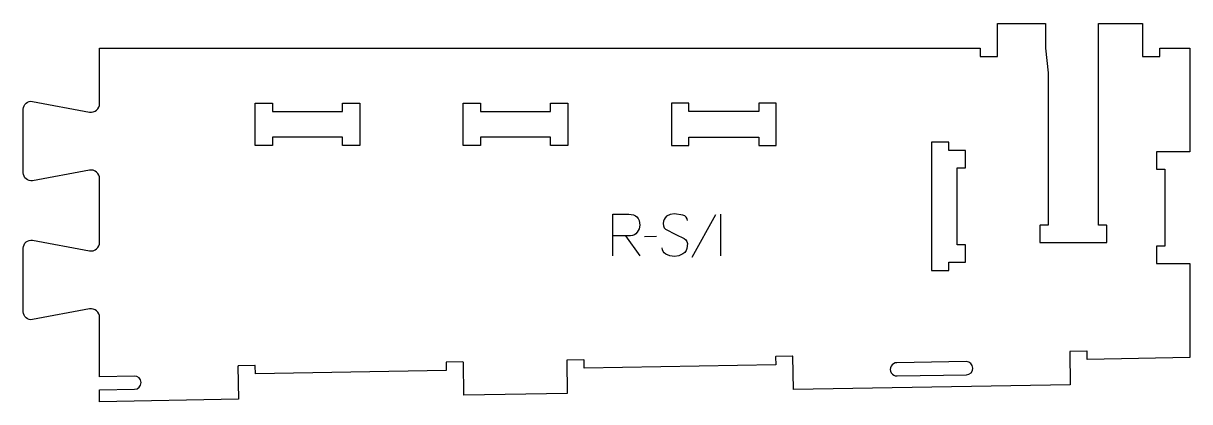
# Model space of a CAD drawing. Header units: millimetres. Extents: x -422 to 419, y -135 to 138.
import ezdxf

# ---------------------------------------------------------------- set-up
doc = ezdxf.new("R2010")
doc.units = ezdxf.units.MM
for name, color, linetype, true_color in [('1_ANYTOOL_1MMDEEP_LABELS_S', 2, 'Continuous', 0xffff00), ('3_ANYTOOL_CUTTHROUGH_INSID', 4, 'Continuous', 0x00ffff), ('4_ANYTOOL_CUTTHROUGH_OUTSI', 5, 'Continuous', 0x0000ff)]:
    doc.layers.add(name, color=color, linetype=linetype, true_color=true_color)

msp = doc.modelspace()

# ---------------------------------------------------------------- linework, layer by layer
at = {"layer": '1_ANYTOOL_1MMDEEP_LABELS_S'}
for p, q in [((80.53, 0), (80.53, -30)), ((77.01, -0.47), (59.83, -31.24)), ((12, -15.56), (22.46, -30.04)), ((34.46, -16.11), (25.67, -16.2))]:
    msp.add_line(p, q, dxfattribs=at)
for points in [[(3, -30), (3, 0), (14.36, 0), (17.84, -0.49), (19.21, -1.1), (20.34, -1.96), (21.21, -3.06), (21.83, -4.41), (22.33, -7.84), (21.88, -10.55), (20.53, -13.03), (19.57, -14.07), (18.46, -14.82), (17.19, -15.29), (15.77, -15.47), (14.01, -15.56), (12, -15.56), (3.04, -15.56)], [(56.7, -4.59), (56.49, -3.2), (55.87, -2.07), (54.84, -1.2), (53.4, -0.6), (47.31, 0.34), (44.35, -0.12), (41.7, -1.5), (40.61, -2.5), (39.84, -3.7), (39.37, -5.09), (39.21, -6.69), (39.39, -8.3), (39.92, -9.69), (40.81, -10.83), (48.21, -14.57), (54.26, -17.49), (55.42, -18.47), (56.21, -19.7), (56.62, -21.19), (56.35, -24.67), (55.71, -26.19), (54.76, -27.46), (53.49, -28.5), (50.5, -29.86), (47.27, -30.34), (44.11, -29.98), (41.23, -28.8), (40.03, -27.91), (39.17, -26.84), (38.66, -25.58), (38.49, -24.13)]]:
    msp.add_lwpolyline(points, dxfattribs=at)
at = {"layer": '3_ANYTOOL_CUTTHROUGH_INSID'}
for points in [[(-191.89, 74.03), (-191.89, 80.03), (-179.39, 80.03), (-179.39, 49.53), (-191.89, 49.53), (-191.89, 55.53), (-242.39, 55.53), (-242.39, 49.53), (-254.89, 49.53), (-254.89, 80.03), (-242.39, 80.03), (-242.39, 74.03)], [(-92.39, 55.53), (-92.39, 49.53), (-104.89, 49.53), (-104.89, 80.03), (-92.39, 80.03), (-92.39, 74.03), (-41.89, 74.03), (-41.89, 80.03), (-29.39, 80.03), (-29.39, 49.53), (-41.89, 49.53), (-41.89, 55.53)], [(57.61, 74.03), (57.61, 80.03), (45.11, 80.03), (45.11, 49.53), (57.61, 49.53), (57.61, 55.53), (108.11, 55.53), (108.11, 49.53), (120.61, 49.53), (120.61, 80.03), (108.11, 80.03), (108.11, 74.03)], [(245.11, -40.55), (245.11, -34.55), (257.11, -34.55), (257.11, -22.05), (251.11, -22.05), (251.11, 33.45), (257.11, 33.45), (257.11, 45.95), (245.11, 45.95), (245.11, 51.95), (232.61, 51.95), (232.61, -40.55)]]:
    msp.add_lwpolyline(points, close=True, dxfattribs=at)
msp.add_lwpolyline([(207.72, -116.47), (257.71, -115.63, 1), (257.55, -106.13), (207.56, -106.97, 1)], format="xyb", close=True, dxfattribs=at)
at = {"layer": '4_ANYTOOL_CUTTHROUGH_OUTSI'}
msp.add_lwpolyline([(344.79, -104.59), (344.69, -98.84, 0.414214), (344.44, -98.6), (332.44, -98.8, 0.414214), (332.19, -99.05), (332.59, -122.81), (133.12, -126.29), (132.72, -102.55, 0.414214), (132.47, -102.3), (120.47, -102.51, 0.414214), (120.22, -102.76), (120.32, -108.51), (-17.71, -110.92), (-17.81, -105.17, 0.414214), (-18.06, -104.92), (-30.06, -105.13, 0.414214), (-30.3, -105.39), (-29.89, -129.13), (-104.38, -130.43), (-104.79, -106.69, 0.414214), (-105.05, -106.44), (-117.04, -106.65, 0.414214), (-117.29, -106.91), (-117.19, -112.66), (-254.6, -115.05), (-254.7, -109.3, 0.414214), (-254.96, -109.06), (-266.96, -109.27, 0.414214), (-267.2, -109.53), (-266.78, -133.27), (-366.89, -135.02), (-366.89, -126.51), (-341.67, -126.07, 1), (-341.84, -116.57), (-366.89, -117.01), (-366.89, -74.38, 0.463455), (-374.16, -68.21, 0.004924), (-374.17, -68.21), (-415.2, -75.88, -0.46319), (-421.89, -70.21), (-421.89, -24.38, -0.463456), (-415.19, -18.71), (-374.17, -26.38, 0.004924), (-374.16, -26.38, 0.463455), (-366.89, -20.21), (-366.89, 25.62, 0.463455), (-374.16, 31.79, 0.004924), (-374.17, 31.79), (-415.2, 24.12, -0.46319), (-421.89, 29.79), (-421.89, 75.62, -0.463456), (-415.19, 81.29), (-374.17, 73.62, 0.004924), (-374.16, 73.62, 0.463455), (-366.89, 79.79), (-366.89, 119.53), (267.61, 119.53), (267.61, 113.78, 0.414214), (267.86, 113.53), (279.86, 113.53, 0.414214), (280.11, 113.78), (280.11, 137.53), (314.61, 137.53), (314.61, 119.78, 0.026456), (314.62, 119.76), (316.53, 101.77), (316.53, -7.97), (310.78, -7.97, 0.414214), (310.53, -8.22), (310.53, -20.22, 0.414214), (310.78, -20.47), (358.78, -20.47, 0.414214), (359.03, -20.22), (359.03, -8.22, 0.414214), (358.78, -7.97), (353.03, -7.97), (353.03, 137.53), (384.61, 137.53), (384.61, 113.78, 0.414214), (384.86, 113.53), (396.86, 113.53, 0.414214), (397.11, 113.78), (397.11, 119.53), (418.61, 119.53), (418.61, 45.06), (394.86, 45.06, 0.414214), (394.61, 44.81), (394.61, 32.81, 0.414214), (394.86, 32.56), (400.61, 32.56), (400.61, -22.94), (394.86, -22.94, 0.414214), (394.61, -23.19), (394.61, -35.19, 0.414214), (394.86, -35.44), (418.61, -35.44), (418.61, -103.3)], format="xyb", close=True, dxfattribs=at)

doc.saveas('drawing.dxf')
